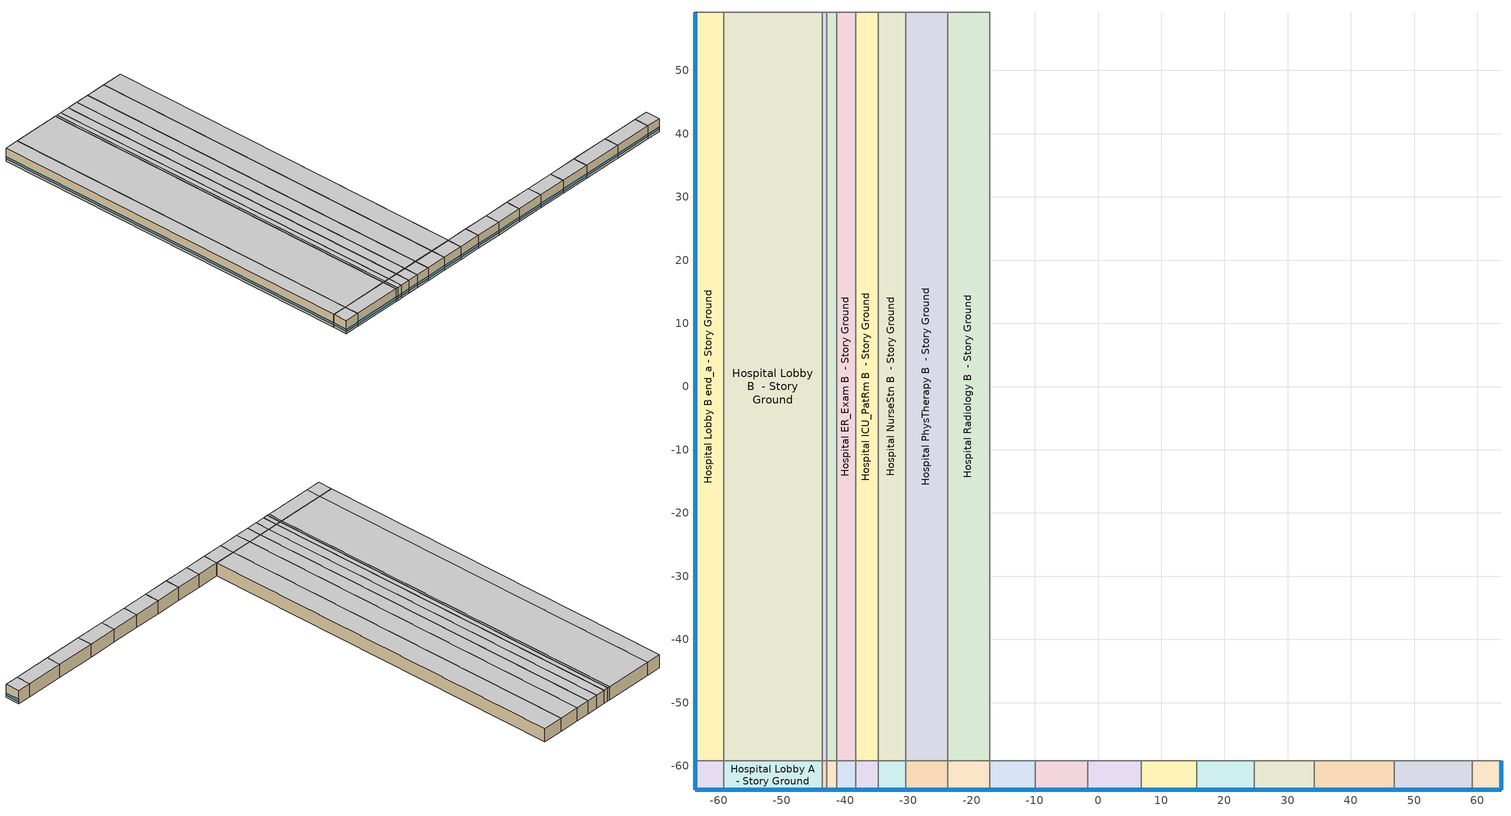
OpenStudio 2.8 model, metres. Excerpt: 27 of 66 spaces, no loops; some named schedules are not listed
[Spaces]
Hospital Lobby A end_a - Story Ground
 floor ground: -63.75,-63.75 -63.75,-59.18 -59.18,-59.18 -59.18,-63.75 z0
 wall outside: -63.75,-59.18 -63.75,-63.75 -59.18,-63.75 z0:4.27
 wall to Hospital Lobby B end_a - Story Ground: -59.18,-59.18 -63.75,-59.18 z0:4.27
 wall to Hospital Lobby A  - Story Ground: -59.18,-63.75 -59.18,-59.18 z0:4.27
 window: -63.75,-59.21 -63.75,-63.73 / -63.73,-63.75 -59.21,-63.75 z0.76:1.45
 ceiling adiabatic (Typical Interior Ceiling): -59.18,-63.75 -59.18,-59.18 -63.75,-59.18 -63.75,-63.75 z4.27
Hospital Lobby B end_a - Story Ground
 floor ground: -63.75,-59.18 -63.75,59.18 -59.18,59.18 -59.18,-59.18 z0
 wall outside: -63.75,59.18 -63.75,-59.18 z0:4.27
 wall to Hospital Lobby C end_a - Story Ground: -59.18,59.18 -63.75,59.18 z0:4.27
 wall to Hospital Lobby B  - Story Ground: -59.18,-59.18 -59.18,59.18 z0:4.27
 window: -63.75,59.16 -63.75,-59.16 z0.76:1.45
 ceiling adiabatic (Typical Interior Ceiling): -59.18,-59.18 -59.18,59.18 -63.75,59.18 -63.75,-59.18 z4.27
Hospital Lobby A  - Story Ground
 floor ground: -59.18,-63.75 -59.18,-59.18 -43.65,-59.18 -43.65,-63.75 z0
 wall outside: -59.18,-63.75 -43.65,-63.75 z0:4.27
 wall to Hospital Lobby B  - Story Ground: -43.65,-59.18 -59.18,-59.18 z0:4.27
 wall to Hospital ER_Trauma A  - Story Ground: -43.65,-63.75 -43.65,-59.18 z0:4.27
 window: -59.16,-63.75 -43.67,-63.75 z0.76:1.45
 ceiling adiabatic (Typical Interior Ceiling): -43.65,-63.75 -43.65,-59.18 -59.18,-59.18 -59.18,-63.75 z4.27
Hospital Lobby B  - Story Ground
 floor ground: -59.18,-59.18 -59.18,59.18 -43.65,59.18 -43.65,-59.18 z0
 wall to Hospital Lobby C  - Story Ground: -43.65,59.18 -59.18,59.18 z0:4.27
 wall to Hospital ER_Trauma B  - Story Ground: -43.65,-59.18 -43.65,59.18 z0:4.27
 ceiling adiabatic (Typical Interior Ceiling): -43.65,-59.18 -43.65,59.18 -59.18,59.18 -59.18,-59.18 z4.27
Hospital ER_Trauma A  - Story Ground
 floor ground: -43.65,-63.75 -43.65,-59.18 -42.88,-59.18 -42.88,-63.75 z0
 wall outside: -43.65,-63.75 -42.88,-63.75 z0:4.27
 wall to Hospital ER_Trauma B  - Story Ground: -42.88,-59.18 -43.65,-59.18 z0:4.27
 wall to Hospital ER_Triage A  - Story Ground: -42.88,-63.75 -42.88,-59.18 z0:4.27
 window: -43.62,-63.75 -42.91,-63.75 z0.76:1.49
 ceiling adiabatic (Typical Interior Ceiling): -42.88,-63.75 -42.88,-59.18 -43.65,-59.18 -43.65,-63.75 z4.27
Hospital ER_Trauma B  - Story Ground
 floor ground: -43.65,-59.18 -43.65,59.18 -42.88,59.18 -42.88,-59.18 z0
 wall to Hospital ER_Trauma C  - Story Ground: -42.88,59.18 -43.65,59.18 z0:4.27
 wall to Hospital ER_Triage B  - Story Ground: -42.88,-59.18 -42.88,59.18 z0:4.27
 ceiling adiabatic (Typical Interior Ceiling): -42.88,-59.18 -42.88,59.18 -43.65,59.18 -43.65,-59.18 z4.27
Hospital ER_Triage A  - Story Ground
 floor ground: -42.88,-63.75 -42.88,-59.18 -41.35,-59.18 -41.35,-63.75 z0
 wall outside: -42.88,-63.75 -41.35,-63.75 z0:4.27
 wall to Hospital ER_Triage B  - Story Ground: -41.35,-59.18 -42.88,-59.18 z0:4.27
 wall to Hospital ER_Exam A  - Story Ground: -41.35,-63.75 -41.35,-59.18 z0:4.27
 window: -42.86,-63.75 -41.38,-63.75 z0.76:1.47
 ceiling adiabatic (Typical Interior Ceiling): -41.35,-63.75 -41.35,-59.18 -42.88,-59.18 -42.88,-63.75 z4.27
Hospital ER_Triage B  - Story Ground
 floor ground: -42.88,-59.18 -42.88,59.18 -41.35,59.18 -41.35,-59.18 z0
 wall to Hospital ER_Triage C  - Story Ground: -41.35,59.18 -42.88,59.18 z0:4.27
 wall to Hospital ER_Exam B  - Story Ground: -41.35,-59.18 -41.35,59.18 z0:4.27
 ceiling adiabatic (Typical Interior Ceiling): -41.35,-59.18 -41.35,59.18 -42.88,59.18 -42.88,-59.18 z4.27
Hospital ER_Exam A  - Story Ground
 floor ground: -41.35,-63.75 -41.35,-59.18 -38.32,-59.18 -38.32,-63.75 z0
 wall outside: -41.35,-63.75 -38.32,-63.75 z0:4.27
 wall to Hospital ER_Exam B  - Story Ground: -38.32,-59.18 -41.35,-59.18 z0:4.27
 wall to Hospital ICU_PatRm A  - Story Ground: -38.32,-63.75 -38.32,-59.18 z0:4.27
 window: -41.33,-63.75 -38.35,-63.75 z0.76:1.46
 ceiling adiabatic (Typical Interior Ceiling): -38.32,-63.75 -38.32,-59.18 -41.35,-59.18 -41.35,-63.75 z4.27
Hospital ER_Exam B  - Story Ground
 floor ground: -41.35,-59.18 -41.35,59.18 -38.32,59.18 -38.32,-59.18 z0
 wall to Hospital ER_Exam C  - Story Ground: -38.32,59.18 -41.35,59.18 z0:4.27
 wall to Hospital ICU_PatRm B  - Story Ground: -38.32,-59.18 -38.32,59.18 z0:4.27
 ceiling adiabatic (Typical Interior Ceiling): -38.32,-59.18 -38.32,59.18 -41.35,59.18 -41.35,-59.18 z4.27
Hospital ICU_PatRm A  - Story Ground
 floor ground: -38.32,-63.75 -38.32,-59.18 -34.8,-59.18 -34.8,-63.75 z0
 wall outside: -38.32,-63.75 -34.8,-63.75 z0:4.27
 wall to Hospital ICU_PatRm B  - Story Ground: -34.8,-59.18 -38.32,-59.18 z0:4.27
 wall to Hospital NurseStn A  - Story Ground: -34.8,-63.75 -34.8,-59.18 z0:4.27
 window: -38.3,-63.75 -34.83,-63.75 z0.76:1.45
 ceiling adiabatic (Typical Interior Ceiling): -34.8,-63.75 -34.8,-59.18 -38.32,-59.18 -38.32,-63.75 z4.27
Hospital ICU_PatRm B  - Story Ground
 floor ground: -38.32,-59.18 -38.32,59.18 -34.8,59.18 -34.8,-59.18 z0
 wall to Hospital ICU_PatRm C  - Story Ground: -34.8,59.18 -38.32,59.18 z0:4.27
 wall to Hospital NurseStn B  - Story Ground: -34.8,-59.18 -34.8,59.18 z0:4.27
 ceiling adiabatic (Typical Interior Ceiling): -34.8,-59.18 -34.8,59.18 -38.32,59.18 -38.32,-59.18 z4.27
Hospital NurseStn A  - Story Ground
 floor ground: -34.8,-63.75 -34.8,-59.18 -30.44,-59.18 -30.44,-63.75 z0
 wall outside: -34.8,-63.75 -30.44,-63.75 z0:4.27
 wall to Hospital NurseStn B  - Story Ground: -30.44,-59.18 -34.8,-59.18 z0:4.27
 wall to Hospital PhysTherapy A  - Story Ground: -30.44,-63.75 -30.44,-59.18 z0:4.27
 window: -34.78,-63.75 -30.47,-63.75 z0.76:1.45
 ceiling adiabatic (Typical Interior Ceiling): -30.44,-63.75 -30.44,-59.18 -34.8,-59.18 -34.8,-63.75 z4.27
Hospital NurseStn B  - Story Ground
 floor ground: -34.8,-59.18 -34.8,59.18 -30.44,59.18 -30.44,-59.18 z0
 wall to Hospital NurseStn C  - Story Ground: -30.44,59.18 -34.8,59.18 z0:4.27
 wall to Hospital PhysTherapy B  - Story Ground: -30.44,-59.18 -30.44,59.18 z0:4.27
 ceiling adiabatic (Typical Interior Ceiling): -30.44,-59.18 -30.44,59.18 -34.8,59.18 -34.8,-59.18 z4.27
Hospital PhysTherapy A  - Story Ground
 floor ground: -30.44,-63.75 -30.44,-59.18 -23.8,-59.18 -23.8,-63.75 z0
 wall outside: -30.44,-63.75 -23.8,-63.75 z0:4.27
 wall to Hospital PhysTherapy B  - Story Ground: -23.8,-59.18 -30.44,-59.18 z0:4.27
 wall to Hospital Radiology A  - Story Ground: -23.8,-63.75 -23.8,-59.18 z0:4.27
 window: -30.42,-63.75 -23.83,-63.75 z0.76:1.45
 ceiling adiabatic (Typical Interior Ceiling): -23.8,-63.75 -23.8,-59.18 -30.44,-59.18 -30.44,-63.75 z4.27
Hospital PhysTherapy B  - Story Ground
 floor ground: -30.44,-59.18 -30.44,59.18 -23.8,59.18 -23.8,-59.18 z0
 wall to Hospital PhysTherapy C  - Story Ground: -23.8,59.18 -30.44,59.18 z0:4.27
 wall to Hospital Radiology B  - Story Ground: -23.8,-59.18 -23.8,59.18 z0:4.27
 ceiling adiabatic (Typical Interior Ceiling): -23.8,-59.18 -23.8,59.18 -30.44,59.18 -30.44,-59.18 z4.27
Hospital Radiology A  - Story Ground
 floor ground: -23.8,-63.75 -23.8,-59.18 -17.16,-59.18 -17.16,-63.75 z0
 wall outside: -23.8,-63.75 -17.16,-63.75 z0:4.27
 wall to Hospital Radiology B  - Story Ground: -17.16,-59.18 -23.8,-59.18 z0:4.27
 wall to Hospital Lab A  - Story Ground: -17.16,-63.75 -17.16,-59.18 z0:4.27
 window: -23.78,-63.75 -17.19,-63.75 z0.76:1.45
 ceiling adiabatic (Typical Interior Ceiling): -17.16,-63.75 -17.16,-59.18 -23.8,-59.18 -23.8,-63.75 z4.27
Hospital Radiology B  - Story Ground
 floor ground: -23.8,-59.18 -23.8,59.18 -17.16,59.18 -17.16,-59.18 z0
 wall to Hospital Radiology C  - Story Ground: -17.16,59.18 -23.8,59.18 z0:4.27
 wall to Hospital Lab B  - Story Ground: -17.16,-59.18 -17.16,59.18 z0:4.27
 ceiling adiabatic (Typical Interior Ceiling): -17.16,-59.18 -17.16,59.18 -23.8,59.18 -23.8,-59.18 z4.27
Hospital Lab A  - Story Ground
 floor ground: -17.16,-63.75 -17.16,-59.18 -9.94,-59.18 -9.94,-63.75 z0
 wall outside: -17.16,-63.75 -9.94,-63.75 z0:4.27
 wall to Hospital Lab B  - Story Ground: -9.94,-59.18 -17.16,-59.18 z0:4.27
 wall to Hospital OR A  - Story Ground: -9.94,-63.75 -9.94,-59.18 z0:4.27
 window: -17.14,-63.75 -9.96,-63.75 z0.76:1.45
 ceiling adiabatic (Typical Interior Ceiling): -9.94,-63.75 -9.94,-59.18 -17.16,-59.18 -17.16,-63.75 z4.27
Hospital OR A  - Story Ground
 floor ground: -9.94,-63.75 -9.94,-59.18 -1.58,-59.18 -1.58,-63.75 z0
 wall outside: -9.94,-63.75 -1.58,-63.75 z0:4.27
 wall to Hospital OR B  - Story Ground: -1.58,-59.18 -9.94,-59.18 z0:4.27
 wall to Hospital ICE_Open A  - Story Ground: -1.58,-63.75 -1.58,-59.18 z0:4.27
 window: -9.91,-63.75 -1.61,-63.75 z0.76:1.45
 ceiling adiabatic (Typical Interior Ceiling): -1.58,-63.75 -1.58,-59.18 -9.94,-59.18 -9.94,-63.75 z4.27
Hospital ICE_Open A  - Story Ground
 floor ground: -1.58,-63.75 -1.58,-59.18 6.83,-59.18 6.83,-63.75 z0
 wall outside: -1.58,-63.75 6.83,-63.75 z0:4.27
 wall to Hospital ICE_Open B  - Story Ground: 6.83,-59.18 -1.58,-59.18 z0:4.27
 wall to Hospital Office A  - Story Ground: 6.83,-63.75 6.83,-59.18 z0:4.27
 window: -1.56,-63.75 6.81,-63.75 z0.76:1.45
 ceiling adiabatic (Typical Interior Ceiling): 6.83,-63.75 6.83,-59.18 -1.58,-59.18 -1.58,-63.75 z4.27
Hospital Office A  - Story Ground
 floor ground: 6.83,-63.75 6.83,-59.18 15.58,-59.18 15.58,-63.75 z0
 wall outside: 6.83,-63.75 15.58,-63.75 z0:4.27
 wall to Hospital Office B  - Story Ground: 15.58,-59.18 6.83,-59.18 z0:4.27
 wall to Hospital ICU_NurseStn A  - Story Ground: 15.58,-63.75 15.58,-59.18 z0:4.27
 window: 6.86,-63.75 15.56,-63.75 z0.76:1.45
 ceiling adiabatic (Typical Interior Ceiling): 15.58,-63.75 15.58,-59.18 6.83,-59.18 6.83,-63.75 z4.27
Hospital ICU_NurseStn A  - Story Ground
 floor ground: 15.58,-63.75 15.58,-59.18 24.7,-59.18 24.7,-63.75 z0
 wall outside: 15.58,-63.75 24.7,-63.75 z0:4.27
 wall to Hospital ICU_NurseStn B  - Story Ground: 24.7,-59.18 15.58,-59.18 z0:4.27
 wall to Hospital Dining A  - Story Ground: 24.7,-63.75 24.7,-59.18 z0:4.27
 window: 15.61,-63.75 24.68,-63.75 z0.76:1.45
 ceiling adiabatic (Typical Interior Ceiling): 24.7,-63.75 24.7,-59.18 15.58,-59.18 15.58,-63.75 z4.27
Hospital Dining A  - Story Ground
 floor ground: 24.7,-63.75 24.7,-59.18 34.22,-59.18 34.22,-63.75 z0
 wall outside: 24.7,-63.75 34.22,-63.75 z0:4.27
 wall to Hospital Dining B  - Story Ground: 34.22,-59.18 24.7,-59.18 z0:4.27
 wall to Hospital Kitchen A  - Story Ground: 34.22,-63.75 34.22,-59.18 z0:4.27
 window: 24.73,-63.75 34.2,-63.75 z0.76:1.45
 ceiling adiabatic (Typical Interior Ceiling): 34.22,-63.75 34.22,-59.18 24.7,-59.18 24.7,-63.75 z4.27
Hospital Kitchen A  - Story Ground
 floor ground: 34.22,-63.75 34.22,-59.18 46.89,-59.18 46.89,-63.75 z0
 wall outside: 34.22,-63.75 46.89,-63.75 z0:4.27
 wall to Hospital Kitchen B  - Story Ground: 46.89,-59.18 34.22,-59.18 z0:4.27
 wall to Hospital ER_NurseStn A  - Story Ground: 46.89,-63.75 46.89,-59.18 z0:4.27
 window: 34.25,-63.75 46.87,-63.75 z0.76:1.45
 ceiling adiabatic (Typical Interior Ceiling): 46.89,-63.75 46.89,-59.18 34.22,-59.18 34.22,-63.75 z4.27
Hospital ER_NurseStn A  - Story Ground
 floor ground: 46.89,-63.75 46.89,-59.18 59.18,-59.18 59.18,-63.75 z0
 wall outside: 46.89,-63.75 59.18,-63.75 z0:4.27
 wall to Hospital ER_NurseStn B  - Story Ground: 59.18,-59.18 46.89,-59.18 z0:4.27
 wall to Hospital ER_NurseStn A end_b - Story Ground: 59.18,-63.75 59.18,-59.18 z0:4.27
 window: 46.92,-63.75 59.16,-63.75 z0.76:1.45
 ceiling adiabatic (Typical Interior Ceiling): 59.18,-63.75 59.18,-59.18 46.89,-59.18 46.89,-63.75 z4.27
Hospital ER_NurseStn A end_b - Story Ground
 floor ground: 59.18,-63.75 59.18,-59.18 63.75,-59.18 63.75,-63.75 z0
 wall outside: 59.18,-63.75 63.75,-63.75 63.75,-59.18 z0:4.27
 wall to Hospital ER_NurseStn B end_b - Story Ground: 63.75,-59.18 59.18,-59.18 z0:4.27
 window: 63.75,-63.73 63.75,-59.21 / 59.21,-63.75 63.73,-63.75 z0.76:1.45
 ceiling adiabatic (Typical Interior Ceiling): 63.75,-63.75 63.75,-59.18 59.18,-59.18 59.18,-63.75 z4.27
[Site]
Dodge Co_WI_USA: Latitude {deg}=43.43; Longitude {deg}=-88.7; Time Zone {hr}=-6; Elevation {m}=285; Terrain=City
[Site:WaterMainsTemperature]
Calculation Method=Correlation; Annual Average Outdoor Air Temperature {C}=8.76917; Maximum Difference In Monthly Average Outdoor Air Temperatures {deltaC}=28.25
[SizingPeriod:DesignDay] Daily Dry-Bulb Temperature Range {deltaC}=10.1; Barometric Pressure {Pa}=97948; Wind Speed {m/s}=4.8; Wind Direction {deg}=210; Sky Clearness=0; Rain Indicator=0; Snow Indicator=0; Day of Month=21; Month=7; Day Type=SummerDesignDay; Daylight Saving Time Indicator=0; Dry-Bulb Temperature Range Modifier Type=DefaultMultipliers; Solar Model Indicator=ASHRAETau; ASHRAE Taub=0.391; ASHRAE Taud=2.254
Name | Maximum Dry-Bulb Temperature {C} | Humidity Indicating Conditions at Maximum Dry-Bulb | Humidity Indicating Type
Dodge Co Ann Clg .4% Condns DB=>MWB 1 | 31.1 | 23.9 | Wetbulb
Dodge Co Ann Clg .4% Condns WB=>MDB 1 | 28.9 | 25.5 | Wetbulb
Dodge Co Ann Clg 1% Condns DB=>MWB 1 | 29 | 22.5 | Wetbulb
Dodge Co Ann Clg 2% Condns DP=>MDB 1 | 25.3 | 22.4 | Dewpoint
[ClimateZones]
Climate Zone Institution Name 1=ASHRAE; Climate Zone Document Name 1=ANSI/ASHRAE Standard 169; Climate Zone Document Year 1=2006; Climate Zone Value 1=ASHRAE 169-2013-6A
[Building]
ComStock DOE Ref Pre-1980|Hospital: North Axis {deg}=180; Default Construction Set=Res ComStock DOE Ref Pre-1980 - Hospital - ASHRAE 169-2013-6A; Default Schedule Set=Building Default Schedule Set; Standards Building Type=Hospital
[Site:GroundTemperature:BuildingSurface]
19.332, 19.336, 19.402, 19.499, 20.187, 21.576, 22.125, 22.272, 20.641, 19.872, 19.644, 19.476
[DefaultConstructionSet]
Res ComStock DOE Ref Pre-1980 - Hospital - ASHRAE 169-2013-6A: Default Exterior Surface Constructions=Default Surface Constructions 1; Default Interior Surface Constructions=Default Surface Constructions 2; Default Ground Contact Surface Constructions=Default Surface Constructions 3; Default Exterior SubSurface Constructions=Default Sub Surface Constructions 1; Default Interior SubSurface Constructions=Default Sub Surface Constructions 2; Interior Partition Construction=Typical Interior Partition
[DefaultSurfaceConstructions]
Name | Floor Construction | Wall Construction | Roof Ceiling Construction
Default Surface Constructions 1 | Typical Insulated Exterior Mass Floor | Typical Insulated Exterior Mass Wall R-6.9 | Typical IEAD Roof R-16.67
Default Surface Constructions 2 | Typical Interior Floor | Typical Interior Wall | Typical Interior Ceiling
Default Surface Constructions 3 | ext-slab | Typical Insulated Basement Mass Wall
[Construction]
Typical Insulated Exterior Mass Floor: 4 in. Normalweight Concrete Floor, Typical Carpet Pad
Typical Insulated Exterior Mass Wall R-6.9: 1IN Stucco, 8IN CONCRETE HW RefBldg, Typical Insulation R-4.51, 1/2IN Gypsum
Typical IEAD Roof R-16.67: Roof Membrane, Typical Insulation R-15.55, Metal Roof Surface
Typical Interior Floor: 100mm Normalweight concrete floor, CP02 CARPET PAD
Typical Interior Wall: G01 13mm gypsum board, G01 13mm gypsum board
Typical Interior Ceiling: CP02 CARPET PAD, 100mm Normalweight concrete floor
ext-slab: 6 in. Normalweight Concrete Floor
Typical Insulated Basement Mass Wall: 8 in. Concrete Block Basement Wall
U 0.62 SHGC 0.41 Simple Glazing Window U-0.62 SHGC 0.41: U 0.62 SHGC 0.41 Simple Glazing U-1.23 SHGC 0.41
U 0.62 SHGC 0.41 Simple Glazing Window U-0.62 SHGC 0.41 1: U 0.62 SHGC 0.41 Simple Glazing U-1.23 SHGC 0.41 1
Typical Insulated Metal Door: F08 Metal surface, Typical Insulation
U 0.88 SHGC 0.16 Sgl Ref-A-L Clr 6mm: REF A CLEAR LO 6MM
Typical Overhead Door: Typical Insulation
Typical Interior Window: Clear 3mm
Typical Interior Door; Typical Interior Partition: G05 25mm wood
InteriorFurnishings 1: Std Wood 6inch 1
[Material:NoMass] Roughness=Smooth; Thermal Absorptance=0.9; Solar Absorptance=0.7
Name | Thermal Resistance {m2-K/W} | Visible Absorptance
Typical Insulation R-4.51 | 0.793917 | 0.7
Typical Carpet Pad; CP02 CARPET PAD | 0.21648 | 0.8
Typical Insulation R-15.55 | 2.73841 | 0.7
Typical Insulation | 0.0282222 | 0.7
[Material]
Name | Roughness | Thickness {m} | Conductivity {W/m-K} | Density {kg/m3} | Specific Heat {J/kg-K} | Thermal Absorptance | Solar Absorptance | Visible Absorptance
4 in. Normalweight Concrete Floor | MediumRough | 0.1016 | 2.31 | 2322 | 832 | 0.9 | 0.7 | 0.7
1IN Stucco | Smooth | 0.0253 | 0.6918 | 1858 | 837 | 0.9 | 0.7 | 0.92
8IN CONCRETE HW RefBldg | Rough | 0.2032 | 1.311 | 2240 | 836.8 | 0.9 | 0.7 | 0.7
1/2IN Gypsum | Smooth | 0.0127 | 0.16 | 784.9 | 830 | 0.9 | 0.4 | 0.4
Roof Membrane | VeryRough | 0.0095 | 0.16 | 1121.29 | 1460 | 0.9 | 0.7 | 0.7
Metal Roof Surface; F08 Metal surface | Smooth | 0.0008 | 45.28 | 7824 | 500 | 0.9 | 0.7 | 0.7
100mm Normalweight concrete floor | MediumRough | 0.1016 | 2.31045 | 2322 | 832.557 |  | 0 | 0
G01 13mm gypsum board | Smooth | 0.0127 | 0.160031 | 800.001 | 1090.73 | 0.9 | 0.7 | 0.5
6 in. Normalweight Concrete Floor | MediumRough | 0.1524 | 2.31 | 2322 | 832 | 0.9 | 0.7 | 0.7
8 in. Concrete Block Basement Wall | MediumRough | 0.2032 | 1.326 | 1842 | 912 | 0.9 | 0.7 | 0.7
G05 25mm wood | MediumSmooth | 0.0254 | 0.15 | 608 | 1630 | 0.9 | 0.5 | 0.5
Std Wood 6inch 1 | MediumSmooth | 0.15 | 0.12 | 540 | 1210 | 0.9 | 0.7 | 0.7
[DefaultSubSurfaceConstructions]
Name | Fixed Window Construction | Operable Window Construction | Door Construction | Glass Door Construction | Overhead Door Construction | Tubular Daylight Dome Construction | Tubular Daylight Diffuser Construction
Default Sub Surface Constructions 1 | U 0.62 SHGC 0.41 Simple Glazing Window U-0.62 SHGC 0.41 | U 0.62 SHGC 0.41 Simple Glazing Window U-0.62 SHGC 0.41 1 | Typical Insulated Metal Door | U 0.88 SHGC 0.16 Sgl Ref-A-L Clr 6mm | Typical Overhead Door | Typical Interior Window | Typical Interior Window
Default Sub Surface Constructions 2 | Typical Interior Window | Typical Interior Window | Typical Interior Door
[WindowMaterial:SimpleGlazingSystem] U-Factor {W/m2-K}=7; Solar Heat Gain Coefficient=0.41; Visible Transmittance=0.32
U 0.62 SHGC 0.41 Simple Glazing U-1.23 SHGC 0.41; U 0.62 SHGC 0.41 Simple Glazing U-1.23 SHGC 0.41 1
[WindowMaterial:Glazing] Optical Data Type=SpectralAverage; Infrared Transmittance at Normal Incidence=0; Front Side Infrared Hemispherical Emissivity=0.84; Conductivity {W/m-K}=0.9; Dirt Correction Factor for Solar and Visible Transmittance=1; Solar Diffusing=No
Name | Thickness {m} | Solar Transmittance at Normal Incidence | Front Side Solar Reflectance at Normal Incidence | Back Side Solar Reflectance at Normal Incidence | Visible Transmittance at Normal Incidence | Front Side Visible Reflectance at Normal Incidence | Back Side Visible Reflectance at Normal Incidence | Back Side Infrared Hemispherical Emissivity
REF A CLEAR LO 6MM | 0.006 | 0.066 | 0.341 | 0.493 | 0.08 | 0.41 | 0.37 | 0.4
Clear 3mm | 0.003 | 0.837 | 0.075 | 0.075 | 0.898 | 0.081 | 0.081 | 0.84
[SpaceType] Standards Building Type=Hospital
Name | Default Schedule Set | Design Specification Outdoor Air Object | Standards Space Type
Hospital ER_Trauma - ComStock DOE Ref Pre-1980 | Hospital ER_Trauma Schedule Set | Hospital ER_Trauma Ventilation | ER_Trauma
Hospital ER_Triage - ComStock DOE Ref Pre-1980 | Hospital ER_Triage Schedule Set | Hospital ER_Triage Ventilation | ER_Triage
Hospital ER_Exam - ComStock DOE Ref Pre-1980 | Hospital ER_Exam Schedule Set | Hospital ER_Exam Ventilation | ER_Exam
Hospital ICU_PatRm - ComStock DOE Ref Pre-1980 | Hospital ICU_PatRm Schedule Set | Hospital ICU_PatRm Ventilation | ICU_PatRm
Hospital PhysTherapy - ComStock DOE Ref Pre-1980 | Hospital PhysTherapy Schedule Set | Hospital PhysTherapy Ventilation | PhysTherapy
Hospital Radiology - ComStock DOE Ref Pre-1980 | Hospital Radiology Schedule Set | Hospital Radiology Ventilation | Radiology
Hospital Lab - ComStock DOE Ref Pre-1980 | Hospital Lab Schedule Set | Hospital Lab Ventilation | Lab
Hospital OR - ComStock DOE Ref Pre-1980 | Hospital OR Schedule Set | Hospital OR Ventilation | OR
Hospital ICE_Open - ComStock DOE Ref Pre-1980 | Hospital ICE_Open Schedule Set | Hospital ICE_Open Ventilation | ICE_Open
Hospital Office - ComStock DOE Ref Pre-1980 | Hospital Office Schedule Set | Hospital Office Ventilation | Office
Hospital ICU_NurseStn - ComStock DOE Ref Pre-1980 | Hospital ICU_NurseStn Schedule Set | Hospital ICU_NurseStn Ventilation | ICU_NurseStn
Hospital Dining - ComStock DOE Ref Pre-1980 | Hospital Dining Schedule Set | Hospital Dining Ventilation | Dining
Hospital Kitchen - ComStock DOE Ref Pre-1980 | Hospital Kitchen Schedule Set | Hospital Kitchen Ventilation | Kitchen
Hospital ER_NurseStn - ComStock DOE Ref Pre-1980 | Hospital ER_NurseStn Schedule Set | Hospital ER_NurseStn Ventilation | ER_NurseStn
Hospital Lobby - ComStock DOE Ref Pre-1980 | Hospital Lobby Schedule Set | Hospital Lobby Ventilation | Lobby
Hospital NurseStn - ComStock DOE Ref Pre-1980 | Hospital NurseStn Schedule Set | Hospital NurseStn Ventilation | NurseStn
[BuildingStory]
Story Ground: Nominal Z Coordinate {m}=0; Nominal Floor to Floor Height {m}=4.2672
[Space] Building Story=Story Ground
Name | Space Type | Thermal Zone
Hospital Lobby A end_a - Story Ground | Hospital Lobby - ComStock DOE Ref Pre-1980 | Zone Hospital Lobby A end_a - Story Ground
Hospital Lobby B end_a - Story Ground | Hospital Lobby - ComStock DOE Ref Pre-1980 | Zone Hospital Lobby B end_a - Story Ground
Hospital Lobby A  - Story Ground | Hospital Lobby - ComStock DOE Ref Pre-1980 | Zone Hospital Lobby A  - Story Ground
Hospital Lobby B  - Story Ground | Hospital Lobby - ComStock DOE Ref Pre-1980 | Zone Hospital Lobby B  - Story Ground
Hospital ER_Trauma A  - Story Ground | Hospital ER_Trauma - ComStock DOE Ref Pre-1980 | Zone Hospital ER_Trauma A  - Story Ground
Hospital ER_Trauma B  - Story Ground | Hospital ER_Trauma - ComStock DOE Ref Pre-1980 | Zone Hospital ER_Trauma B  - Story Ground
Hospital ER_Triage A  - Story Ground | Hospital ER_Triage - ComStock DOE Ref Pre-1980 | Zone Hospital ER_Triage A  - Story Ground
Hospital ER_Triage B  - Story Ground | Hospital ER_Triage - ComStock DOE Ref Pre-1980 | Zone Hospital ER_Triage B  - Story Ground
Hospital ER_Exam A  - Story Ground | Hospital ER_Exam - ComStock DOE Ref Pre-1980 | Zone Hospital ER_Exam A  - Story Ground
Hospital ER_Exam B  - Story Ground | Hospital ER_Exam - ComStock DOE Ref Pre-1980 | Zone Hospital ER_Exam B  - Story Ground
Hospital ICU_PatRm A  - Story Ground | Hospital ICU_PatRm - ComStock DOE Ref Pre-1980 | Zone Hospital ICU_PatRm A  - Story Ground
Hospital ICU_PatRm B  - Story Ground | Hospital ICU_PatRm - ComStock DOE Ref Pre-1980 | Zone Hospital ICU_PatRm B  - Story Ground
Hospital NurseStn A  - Story Ground | Hospital NurseStn - ComStock DOE Ref Pre-1980 | Zone Hospital NurseStn A  - Story Ground
Hospital NurseStn B  - Story Ground | Hospital NurseStn - ComStock DOE Ref Pre-1980 | Zone Hospital NurseStn B  - Story Ground
Hospital PhysTherapy A  - Story Ground | Hospital PhysTherapy - ComStock DOE Ref Pre-1980 | Zone Hospital PhysTherapy A  - Story Ground
Hospital PhysTherapy B  - Story Ground | Hospital PhysTherapy - ComStock DOE Ref Pre-1980 | Zone Hospital PhysTherapy B  - Story Ground
Hospital Radiology A  - Story Ground | Hospital Radiology - ComStock DOE Ref Pre-1980 | Zone Hospital Radiology A  - Story Ground
Hospital Radiology B  - Story Ground | Hospital Radiology - ComStock DOE Ref Pre-1980 | Zone Hospital Radiology B  - Story Ground
Hospital Lab A  - Story Ground | Hospital Lab - ComStock DOE Ref Pre-1980 | Zone Hospital Lab A  - Story Ground
Hospital OR A  - Story Ground | Hospital OR - ComStock DOE Ref Pre-1980 | Zone Hospital OR A  - Story Ground
Hospital ICE_Open A  - Story Ground | Hospital ICE_Open - ComStock DOE Ref Pre-1980 | Zone Hospital ICE_Open A  - Story Ground
Hospital Office A  - Story Ground | Hospital Office - ComStock DOE Ref Pre-1980 | Zone Hospital Office A  - Story Ground
Hospital ICU_NurseStn A  - Story Ground | Hospital ICU_NurseStn - ComStock DOE Ref Pre-1980 | Zone Hospital ICU_NurseStn A  - Story Ground
Hospital Dining A  - Story Ground | Hospital Dining - ComStock DOE Ref Pre-1980 | Zone Hospital Dining A  - Story Ground
Hospital Kitchen A  - Story Ground | Hospital Kitchen - ComStock DOE Ref Pre-1980 | Zone Hospital Kitchen A  - Story Ground
Hospital ER_NurseStn A  - Story Ground | Hospital ER_NurseStn - ComStock DOE Ref Pre-1980 | Zone Hospital ER_NurseStn A  - Story Ground
Hospital ER_NurseStn A end_b - Story Ground | Hospital ER_NurseStn - ComStock DOE Ref Pre-1980 | Zone Hospital ER_NurseStn A end_b - Story Ground
[ThermalZone] Multiplier=1; Use Ideal Air Loads=No
Name | Thermostat
Zone Hospital Lobby A end_a - Story Ground | Hospital Lobby - ComStock DOE Ref Pre-1980 Thermostat 3
Zone Hospital Lobby B end_a - Story Ground | Hospital Lobby - ComStock DOE Ref Pre-1980 Thermostat 2
Zone Hospital Lobby A  - Story Ground | Hospital Lobby - ComStock DOE Ref Pre-1980 Thermostat 4
Zone Hospital Lobby B  - Story Ground | Hospital Lobby - ComStock DOE Ref Pre-1980 Thermostat 5
Zone Hospital ER_Trauma A  - Story Ground | Hospital ER_Trauma - ComStock DOE Ref Pre-1980 Thermostat 2
Zone Hospital ER_Trauma B  - Story Ground | Hospital ER_Trauma - ComStock DOE Ref Pre-1980 Thermostat 1
Zone Hospital ER_Triage A  - Story Ground | Hospital ER_Triage - ComStock DOE Ref Pre-1980 Thermostat 2
Zone Hospital ER_Triage B  - Story Ground | Hospital ER_Triage - ComStock DOE Ref Pre-1980 Thermostat
Zone Hospital ER_Exam A  - Story Ground | Hospital ER_Exam - ComStock DOE Ref Pre-1980 Thermostat
Zone Hospital ER_Exam B  - Story Ground | Hospital ER_Exam - ComStock DOE Ref Pre-1980 Thermostat 1
Zone Hospital ICU_PatRm A  - Story Ground | Hospital ICU_PatRm - ComStock DOE Ref Pre-1980 Thermostat 1
Zone Hospital ICU_PatRm B  - Story Ground | Hospital ICU_PatRm - ComStock DOE Ref Pre-1980 Thermostat 2
Zone Hospital NurseStn A  - Story Ground | Hospital NurseStn - ComStock DOE Ref Pre-1980 Thermostat 4
Zone Hospital NurseStn B  - Story Ground | Hospital NurseStn - ComStock DOE Ref Pre-1980 Thermostat 6
Zone Hospital PhysTherapy A  - Story Ground | Hospital PhysTherapy - ComStock DOE Ref Pre-1980 Thermostat
Zone Hospital PhysTherapy B  - Story Ground | Hospital PhysTherapy - ComStock DOE Ref Pre-1980 Thermostat 2
Zone Hospital Radiology A  - Story Ground | Hospital Radiology - ComStock DOE Ref Pre-1980 Thermostat 2
Zone Hospital Radiology B  - Story Ground | Hospital Radiology - ComStock DOE Ref Pre-1980 Thermostat 1
Zone Hospital Lab A  - Story Ground | Hospital Lab - ComStock DOE Ref Pre-1980 Thermostat
Zone Hospital OR A  - Story Ground | Hospital OR - ComStock DOE Ref Pre-1980 Thermostat 1
Zone Hospital ICE_Open A  - Story Ground
Zone Hospital Office A  - Story Ground | Hospital Office - ComStock DOE Ref Pre-1980 Thermostat
Zone Hospital ICU_NurseStn A  - Story Ground | Hospital ICU_NurseStn - ComStock DOE Ref Pre-1980 Thermostat
Zone Hospital Dining A  - Story Ground | Hospital Dining - ComStock DOE Ref Pre-1980 Thermostat 1
Zone Hospital Kitchen A  - Story Ground | Hospital Kitchen - ComStock DOE Ref Pre-1980 Thermostat 2
Zone Hospital ER_NurseStn A  - Story Ground | Hospital ER_NurseStn - ComStock DOE Ref Pre-1980 Thermostat 3
Zone Hospital ER_NurseStn A end_b - Story Ground | Hospital ER_NurseStn - ComStock DOE Ref Pre-1980 Thermostat 5
[People:Definition] Number of People Calculation Method=People/Area; Fraction Radiant=0.3
Name | People per Space Floor Area {person/m2}
Hospital NurseStn People Definition; Hospital Lobby People Definition | 0.0768543
Hospital ER_NurseStn People Definition | 0.0672744
Hospital ICU_NurseStn People Definition; Hospital Kitchen People Definition; Hospital Radiology People Definition; Hospital OR People Definition; Hospital ICU_PatRm People Definition; Hospital PhysTherapy People Definition; Hospital Lab People Definition | 0.0538196
Hospital Office People Definition | 0.0752397
Hospital ER_Exam People Definition; Hospital ER_Trauma People Definition; Hospital ER_Triage People Definition | 0.215278
Hospital Dining People Definition | 0.107639
[People] Work Efficiency Schedule=Work Efficiency Schedule; Clothing Insulation Schedule=Clothing Schedule; Air Velocity Schedule=Air Velocity Schedule; Multiplier=1
Name | People Definition | Space or SpaceType
Hospital NurseStn People | Hospital NurseStn People Definition | Hospital NurseStn - ComStock DOE Ref Pre-1980
Hospital Lobby People | Hospital Lobby People Definition | Hospital Lobby - ComStock DOE Ref Pre-1980
Hospital ER_NurseStn People | Hospital ER_NurseStn People Definition | Hospital ER_NurseStn - ComStock DOE Ref Pre-1980
Hospital ICU_NurseStn People | Hospital ICU_NurseStn People Definition | Hospital ICU_NurseStn - ComStock DOE Ref Pre-1980
Hospital Kitchen People | Hospital Kitchen People Definition | Hospital Kitchen - ComStock DOE Ref Pre-1980
Hospital Office People | Hospital Office People Definition | Hospital Office - ComStock DOE Ref Pre-1980
Hospital ER_Exam People | Hospital ER_Exam People Definition | Hospital ER_Exam - ComStock DOE Ref Pre-1980
Hospital ER_Trauma People | Hospital ER_Trauma People Definition | Hospital ER_Trauma - ComStock DOE Ref Pre-1980
Hospital Radiology People | Hospital Radiology People Definition | Hospital Radiology - ComStock DOE Ref Pre-1980
Hospital ER_Triage People | Hospital ER_Triage People Definition | Hospital ER_Triage - ComStock DOE Ref Pre-1980
Hospital OR People | Hospital OR People Definition | Hospital OR - ComStock DOE Ref Pre-1980
Hospital ICU_PatRm People | Hospital ICU_PatRm People Definition | Hospital ICU_PatRm - ComStock DOE Ref Pre-1980
Hospital Dining People | Hospital Dining People Definition | Hospital Dining - ComStock DOE Ref Pre-1980
Hospital PhysTherapy People | Hospital PhysTherapy People Definition | Hospital PhysTherapy - ComStock DOE Ref Pre-1980
Hospital Lab People | Hospital Lab People Definition | Hospital Lab - ComStock DOE Ref Pre-1980
[Lights:Definition] Design Level Calculation Method=Watts/Area; Fraction Radiant=0.7; Fraction Visible=0.2; Return Air Fraction=0
Name | Watts per Space Floor Area {W/m2}
Hospital NurseStn Lights Definition; Hospital ER_NurseStn Lights Definition; Hospital ICU_NurseStn Lights Definition; Hospital Office Lights Definition | 10.7639
Hospital Lobby Lights Definition | 13.9931
Hospital Kitchen Lights Definition | 12.9167
Hospital ER_Exam Lights Definition; Hospital ER_Trauma Lights Definition; Hospital ER_Triage Lights Definition | 29.0626
Hospital Radiology Lights Definition | 4.30556
Hospital OR Lights Definition | 23.6806
Hospital ICU_PatRm Lights Definition | 7.53474
Hospital Dining Lights Definition; Hospital PhysTherapy Lights Definition | 9.68752
Hospital Lab Lights Definition | 15.0695
[Lights] Fraction Replaceable=1
Name | Lights Definition | Space or SpaceType
Hospital NurseStn Lights | Hospital NurseStn Lights Definition | Hospital NurseStn - ComStock DOE Ref Pre-1980
Hospital Lobby Lights | Hospital Lobby Lights Definition | Hospital Lobby - ComStock DOE Ref Pre-1980
Hospital ER_NurseStn Lights | Hospital ER_NurseStn Lights Definition | Hospital ER_NurseStn - ComStock DOE Ref Pre-1980
Hospital ICU_NurseStn Lights | Hospital ICU_NurseStn Lights Definition | Hospital ICU_NurseStn - ComStock DOE Ref Pre-1980
Hospital Kitchen Lights | Hospital Kitchen Lights Definition | Hospital Kitchen - ComStock DOE Ref Pre-1980
Hospital Office Lights | Hospital Office Lights Definition | Hospital Office - ComStock DOE Ref Pre-1980
Hospital ER_Exam Lights | Hospital ER_Exam Lights Definition | Hospital ER_Exam - ComStock DOE Ref Pre-1980
Hospital ER_Trauma Lights | Hospital ER_Trauma Lights Definition | Hospital ER_Trauma - ComStock DOE Ref Pre-1980
Hospital Radiology Lights | Hospital Radiology Lights Definition | Hospital Radiology - ComStock DOE Ref Pre-1980
Hospital ER_Triage Lights | Hospital ER_Triage Lights Definition | Hospital ER_Triage - ComStock DOE Ref Pre-1980
Hospital OR Lights | Hospital OR Lights Definition | Hospital OR - ComStock DOE Ref Pre-1980
Hospital ICU_PatRm Lights | Hospital ICU_PatRm Lights Definition | Hospital ICU_PatRm - ComStock DOE Ref Pre-1980
Hospital Dining Lights | Hospital Dining Lights Definition | Hospital Dining - ComStock DOE Ref Pre-1980
Hospital PhysTherapy Lights | Hospital PhysTherapy Lights Definition | Hospital PhysTherapy - ComStock DOE Ref Pre-1980
Hospital Lab Lights | Hospital Lab Lights Definition | Hospital Lab - ComStock DOE Ref Pre-1980
[DesignSpecification:OutdoorAir] Outdoor Air Flow per Person {m3/s-person}=0; Outdoor Air Flow Air Changes per Hour {1/hr}=0
Name | Outdoor Air Method | Outdoor Air Flow per Floor Area {m3/s-m2} | Outdoor Air Flow Rate {m3/s}
Hospital NurseStn Ventilation; Hospital Lobby Ventilation | Sum | 0.000725424 | 0
Hospital ER_NurseStn Ventilation | Sum | 0.000635 | 0
Hospital ICU_NurseStn Ventilation | Sum | 0.000508 | 0
Hospital Kitchen Ventilation | Sum | 0.00188468 | 0
Hospital Office Ventilation | Sum | 0.000710184 | 0
Hospital ER_Exam Ventilation; Hospital ER_Trauma Ventilation; Hospital ER_Triage Ventilation; Hospital ICU_PatRm Ventilation; Hospital PhysTherapy Ventilation | Sum | 0.0023876 | 0
Hospital Radiology Ventilation; Hospital OR Ventilation | Sum | 0.003556 | 0
Hospital Dining Ventilation | Sum | 0.001016 | 0
Hospital Lab Ventilation | Sum | 0.007112 | 0
Hospital ICE_Open Ventilation |  | 0
[DefaultScheduleSet]
Name | Number of People Schedule | People Activity Level Schedule | Lighting Schedule | Electric Equipment Schedule | Infiltration Schedule | Gas Equipment Schedule | Hours of Operation Schedule
Hospital NurseStn Schedule Set; Hospital Lobby Schedule Set; Hospital Office Schedule Set; Hospital Radiology Schedule Set; Hospital PhysTherapy Schedule Set; Hospital Lab Schedule Set | Hospital Bldg Occ | Hospital Activity | Hospital Admin Light | Hospital Admin Equipment | Hospital Infil Quarter On
Hospital ER_NurseStn Schedule Set; Hospital Dining Schedule Set | Hospital Critical Occ | Hospital Activity | Hospital Admin Light | Hospital Admin Equipment | Hospital Infil Quarter On
Hospital ICU_NurseStn Schedule Set | Hospital Critical Occ | Hospital Activity | Hospital Admin Light | Hospital Critical Equip | Hospital Infil Quarter On
Hospital Kitchen Schedule Set | Hospital Bldg Occ | Hospital Activity | Hospital Admin Light | Hospital Kitchen_Elec_Equip_SCH | Hospital Infil Quarter On | Hospital Kitchen Gas
Hospital ER_Exam Schedule Set; Hospital ER_Trauma Schedule Set; Hospital ER_Triage Schedule Set; Hospital OR Schedule Set; Hospital ICU_PatRm Schedule Set | Hospital Critical Occ | Hospital Activity | Hospital Critical Light | Hospital Critical Equip | Hospital Infil Quarter On
Hospital ICE_Open Schedule Set
Building Default Schedule Set |  |  |  |  |  |  | Building Hours of Operation NonResidential
[ElectricEquipment:Definition]
Name | Design Level Calculation Method | Watts per Space Floor Area {W/m2} | Fraction Latent | Fraction Radiant | Fraction Lost | Design Level {W}
Hospital NurseStn Elec Equip Definition | Watts/Area | 11.1945 | 0 | 0.5 | 0
Hospital Lobby Elec Equip Definition | Watts/Area | 0.753474 | 0 | 0.5 | 0
Hospital ER_NurseStn Elec Equip Definition; Hospital ICU_NurseStn Elec Equip Definition; Hospital ER_Triage Elec Equip Definition | Watts/Area | 21.5278 | 0 | 0.5 | 0
Hospital Kitchen Elec Equip Definition | Watts/Area | 80.7293 | 0 | 0.5 | 0
Hospital Office Elec Equip Definition | Watts/Area | 7.85765 | 0 | 0.5 | 0
Hospital ER_Exam Elec Equip Definition; Hospital PhysTherapy Elec Equip Definition | Watts/Area | 16.1459 | 0 | 0.5 | 0
Hospital ER_Trauma Elec Equip Definition; Hospital OR Elec Equip Definition; Hospital Lab Elec Equip Definition | Watts/Area | 43.0556 | 0 | 0.5 | 0
Hospital Radiology Elec Equip Definition | Watts/Area | 107.639 | 0 | 0.5 | 0
Hospital ICU_PatRm Elec Equip Definition | Watts/Area | 32.2917 | 0 | 0.5 | 0
Hospital Dining Elec Equip Definition | Watts/Area | 10.7639 | 0 | 0.5 | 0
Elevator Lift Motor | EquipmentLevel |  |  | 0 | 1 | 14610
[ElectricEquipment]
Name | Electric Equipment Definition | Space or SpaceType | Schedule | Multiplier
Hospital NurseStn Elec Equip | Hospital NurseStn Elec Equip Definition | Hospital NurseStn - ComStock DOE Ref Pre-1980
Hospital Lobby Elec Equip | Hospital Lobby Elec Equip Definition | Hospital Lobby - ComStock DOE Ref Pre-1980
Hospital ER_NurseStn Elec Equip | Hospital ER_NurseStn Elec Equip Definition | Hospital ER_NurseStn - ComStock DOE Ref Pre-1980
Hospital ICU_NurseStn Elec Equip | Hospital ICU_NurseStn Elec Equip Definition | Hospital ICU_NurseStn - ComStock DOE Ref Pre-1980
Hospital Kitchen Elec Equip | Hospital Kitchen Elec Equip Definition | Hospital Kitchen - ComStock DOE Ref Pre-1980
Hospital Office Elec Equip | Hospital Office Elec Equip Definition | Hospital Office - ComStock DOE Ref Pre-1980
Hospital ER_Exam Elec Equip | Hospital ER_Exam Elec Equip Definition | Hospital ER_Exam - ComStock DOE Ref Pre-1980
Hospital ER_Trauma Elec Equip | Hospital ER_Trauma Elec Equip Definition | Hospital ER_Trauma - ComStock DOE Ref Pre-1980
Hospital Radiology Elec Equip | Hospital Radiology Elec Equip Definition | Hospital Radiology - ComStock DOE Ref Pre-1980
Hospital ER_Triage Elec Equip | Hospital ER_Triage Elec Equip Definition | Hospital ER_Triage - ComStock DOE Ref Pre-1980
Hospital OR Elec Equip | Hospital OR Elec Equip Definition | Hospital OR - ComStock DOE Ref Pre-1980
Hospital ICU_PatRm Elec Equip | Hospital ICU_PatRm Elec Equip Definition | Hospital ICU_PatRm - ComStock DOE Ref Pre-1980
Hospital Dining Elec Equip | Hospital Dining Elec Equip Definition | Hospital Dining - ComStock DOE Ref Pre-1980
Hospital PhysTherapy Elec Equip | Hospital PhysTherapy Elec Equip Definition | Hospital PhysTherapy - ComStock DOE Ref Pre-1980
Hospital Lab Elec Equip | Hospital Lab Elec Equip Definition | Hospital Lab - ComStock DOE Ref Pre-1980
8 Elevator Lift Motors | Elevator Lift Motor | Hospital Lobby B  - Story Ground | Elevator Schedule 1 | 8
[GasEquipment:Definition]
Hospital Kitchen Gas Equip Definition: Design Level Calculation Method=Watts/Area; Watts per Space Floor Area {W/m2}=305.049; Fraction Latent=0.1; Fraction Radiant=0.2; Fraction Lost=0.7
[GasEquipment]
Hospital Kitchen Gas Equip: Gas Equipment Definition=Hospital Kitchen Gas Equip Definition; Space or SpaceType=Hospital Kitchen - ComStock DOE Ref Pre-1980
[SpaceInfiltration:DesignFlowRate] Schedule=Always On Discrete; Design Flow Rate Calculation Method=Flow/ExteriorArea; Flow per Exterior Surface Area {m3/s-m2}=0.00102523; Constant Term Coefficient=0; Temperature Term Coefficient=0; Velocity Term Coefficient=0.224; Velocity Squared Term Coefficient=0
Name | Space or SpaceType
Hospital Dining A  - Story Ground Infiltration | Hospital Dining A  - Story Ground
Hospital ER_Exam A  - Story Ground Infiltration | Hospital ER_Exam A  - Story Ground
Hospital ER_NurseStn A  - Story Ground Infiltration | Hospital ER_NurseStn A  - Story Ground
Hospital ER_NurseStn A end_b - Story Ground Infiltration | Hospital ER_NurseStn A end_b - Story Ground
Hospital ER_Trauma A  - Story Ground Infiltration | Hospital ER_Trauma A  - Story Ground
Hospital ER_Triage A  - Story Ground Infiltration | Hospital ER_Triage A  - Story Ground
Hospital ICE_Open A  - Story Ground Infiltration | Hospital ICE_Open A  - Story Ground
Hospital ICU_NurseStn A  - Story Ground Infiltration | Hospital ICU_NurseStn A  - Story Ground
Hospital ICU_PatRm A  - Story Ground Infiltration | Hospital ICU_PatRm A  - Story Ground
Hospital Kitchen A  - Story Ground Infiltration | Hospital Kitchen A  - Story Ground
Hospital Lab A  - Story Ground Infiltration | Hospital Lab A  - Story Ground
Hospital Lobby A  - Story Ground Infiltration | Hospital Lobby A  - Story Ground
Hospital Lobby A end_a - Story Ground Infiltration | Hospital Lobby A end_a - Story Ground
Hospital Lobby B end_a - Story Ground Infiltration | Hospital Lobby B end_a - Story Ground
Hospital NurseStn A  - Story Ground Infiltration | Hospital NurseStn A  - Story Ground
Hospital Office A  - Story Ground Infiltration | Hospital Office A  - Story Ground
Hospital OR A  - Story Ground Infiltration | Hospital OR A  - Story Ground
Hospital PhysTherapy A  - Story Ground Infiltration | Hospital PhysTherapy A  - Story Ground
Hospital Radiology A  - Story Ground Infiltration | Hospital Radiology A  - Story Ground
[Exterior:Lights:Definition]
Name | Design Level {W}
Parking Areas and Drives Def (W/ft^2) | 0.15
Building Facades Def (W/ft^2) | 0.2
Main Entries Def (W/ft) | 30
Other Doors Def (W/ft) | 20
Emergency Canopies Def (W/ft^2) | 0.5
[Exterior:Lights] Schedule=Always On Discrete; Control Option=AstronomicalClock
Name | Exterior Lights Definition | Multiplier
Parking Areas and Drives | Parking Areas and Drives Def (W/ft^2) | 98375
Building Facades | Building Facades Def (W/ft^2) | 23426.5
Main Entries | Main Entries Def (W/ft) | 280
Other Doors | Other Doors Def (W/ft) | 266
Emergency Canopies | Emergency Canopies Def (W/ft^2) | 720
[ZoneMixing]
Zone Mixing 1: Zone=Zone Hospital Kitchen A  - Story Ground; Schedule=Hospital Kitchen Exhaust; Design Flow Rate Calculation Method=Flow/Zone; Design Flow Rate {m3/s}=0.0918271; Source Zone=Zone Hospital Dining A  - Story Ground
[ThermostatSetpoint:DualSetpoint]
Name | Heating Setpoint Temperature Schedule | Cooling Setpoint Temperature Schedule
Hospital NurseStn - ComStock DOE Ref Pre-1980 Thermostat 4; Hospital NurseStn - ComStock DOE Ref Pre-1980 Thermostat 6; Hospital Lobby - ComStock DOE Ref Pre-1980 Thermostat 2; Hospital Lobby - ComStock DOE Ref Pre-1980 Thermostat 3; Hospital Lobby - ComStock DOE Ref Pre-1980 Thermostat 4; Hospital Lobby - ComStock DOE Ref Pre-1980 Thermostat 5; Hospital Kitchen - ComStock DOE Ref Pre-1980 Thermostat 2; Hospital Office - ComStock DOE Ref Pre-1980 Thermostat; Hospital Radiology - ComStock DOE Ref Pre-1980 Thermostat 1; Hospital Radiology - ComStock DOE Ref Pre-1980 Thermostat 2; Hospital Dining - ComStock DOE Ref Pre-1980 Thermostat 1; Hospital PhysTherapy - ComStock DOE Ref Pre-1980 Thermostat; Hospital PhysTherapy - ComStock DOE Ref Pre-1980 Thermostat 2; Hospital Lab - ComStock DOE Ref Pre-1980 Thermostat | Hospital Bldg HtgSetp | Hospital Bldg ClgSetp
Hospital ER_NurseStn - ComStock DOE Ref Pre-1980 Thermostat 3; Hospital ER_NurseStn - ComStock DOE Ref Pre-1980 Thermostat 5; Hospital ICU_NurseStn - ComStock DOE Ref Pre-1980 Thermostat; Hospital ER_Exam - ComStock DOE Ref Pre-1980 Thermostat; Hospital ER_Exam - ComStock DOE Ref Pre-1980 Thermostat 1; Hospital ER_Trauma - ComStock DOE Ref Pre-1980 Thermostat 1; Hospital ER_Trauma - ComStock DOE Ref Pre-1980 Thermostat 2; Hospital ER_Triage - ComStock DOE Ref Pre-1980 Thermostat; Hospital ER_Triage - ComStock DOE Ref Pre-1980 Thermostat 2; Hospital ICU_PatRm - ComStock DOE Ref Pre-1980 Thermostat 1; Hospital ICU_PatRm - ComStock DOE Ref Pre-1980 Thermostat 2 | Hospital Critical HtgSetp | Hospital Critical HtgSetp
Hospital OR - ComStock DOE Ref Pre-1980 Thermostat 1 | Hospital Critical HtgSetp | Hospital Critical ClgSetp
[InternalMass:Definition]
Internal Mass Definition 2: Construction=InteriorFurnishings 1; Design Level Calculation Method=SurfaceArea/Area; Surface Area per Space Floor Area=2
[InternalMass] Internal Mass Definition=Internal Mass Definition 2; Multiplier=1
Name | Space or SpaceType
Hospital ER_NurseStn A  - Story Ground Mass | Hospital ER_NurseStn A  - Story Ground
Hospital NurseStn A  - Story Ground Mass | Hospital NurseStn A  - Story Ground
Hospital ER_Exam A  - Story Ground Mass | Hospital ER_Exam A  - Story Ground
Hospital ER_Exam B  - Story Ground Mass | Hospital ER_Exam B  - Story Ground
Hospital ICU_PatRm A  - Story Ground Mass | Hospital ICU_PatRm A  - Story Ground
Hospital Lobby B end_a - Story Ground Mass | Hospital Lobby B end_a - Story Ground
Hospital NurseStn B  - Story Ground Mass | Hospital NurseStn B  - Story Ground
Hospital ER_NurseStn A end_b - Story Ground Mass | Hospital ER_NurseStn A end_b - Story Ground
Hospital PhysTherapy A  - Story Ground Mass | Hospital PhysTherapy A  - Story Ground
Hospital Lobby A end_a - Story Ground Mass | Hospital Lobby A end_a - Story Ground
Hospital Radiology B  - Story Ground Mass | Hospital Radiology B  - Story Ground
Hospital ER_Trauma B  - Story Ground Mass | Hospital ER_Trauma B  - Story Ground
Hospital ER_Triage B  - Story Ground Mass | Hospital ER_Triage B  - Story Ground
Hospital Radiology A  - Story Ground Mass | Hospital Radiology A  - Story Ground
Hospital ICU_NurseStn A  - Story Ground Mass | Hospital ICU_NurseStn A  - Story Ground
Hospital Lobby A  - Story Ground Mass | Hospital Lobby A  - Story Ground
Hospital Lab A  - Story Ground Mass | Hospital Lab A  - Story Ground
Hospital PhysTherapy B  - Story Ground Mass | Hospital PhysTherapy B  - Story Ground
Hospital ER_Trauma A  - Story Ground Mass | Hospital ER_Trauma A  - Story Ground
Hospital Kitchen A  - Story Ground Mass | Hospital Kitchen A  - Story Ground
Hospital OR A  - Story Ground Mass | Hospital OR A  - Story Ground
Hospital ICU_PatRm B  - Story Ground Mass | Hospital ICU_PatRm B  - Story Ground
Hospital Lobby B  - Story Ground Mass | Hospital Lobby B  - Story Ground
Hospital Office A  - Story Ground Mass | Hospital Office A  - Story Ground
Hospital ER_Triage A  - Story Ground Mass | Hospital ER_Triage A  - Story Ground
Hospital Dining A  - Story Ground Mass | Hospital Dining A  - Story Ground
[Schedule:Ruleset]
Name | Default Day Schedule | Summer Design Day Schedule | Winter Design Day Schedule
Clothing Schedule | Clothing Schedule Default Winter Clothes
Air Velocity Schedule | Air Velocity Schedule Default
Work Efficiency Schedule | Work Efficiency Schedule Default
Hospital Critical Occ | Hospital Critical Occ Default | Hospital Critical Occ Summer Design Day | Hospital Critical Occ Winter Design Day
Hospital Activity | Hospital Activity Default | Hospital Activity Summer Design Day | Hospital Activity Winter Design Day
Hospital Admin Light | Hospital Admin Light Default | Hospital Admin Light Summer Design Day | Hospital Admin Light Winter Design Day
Hospital Admin Equipment | Hospital Admin Equipment Default | Hospital Admin Equipment Summer Design Day | Hospital Admin Equipment Winter Design Day
Hospital Infil Quarter On | Hospital Infil Quarter On Default | Hospital Infil Quarter On Summer Design Day | Hospital Infil Quarter On Winter Design Day
Hospital Critical Light | Hospital Critical Light Default | Hospital Critical Light Summer Design Day | Hospital Critical Light Winter Design Day
Hospital Critical Equip | Hospital Critical Equip Default | Hospital Critical Equip Summer Design Day | Hospital Critical Equip Winter Design Day
Hospital Bldg Occ | Hospital Bldg Occ Default | Hospital Bldg Occ Summer Design Day | Hospital Bldg Occ Winter Design Day
Hospital Kitchen_Elec_Equip_SCH | Hospital Kitchen_Elec_Equip_SCH Default | Hospital Kitchen_Elec_Equip_SCH Summer Design Day | Hospital Kitchen_Elec_Equip_SCH Winter Design Day
Hospital Kitchen Gas | Hospital Kitchen Gas Default | Hospital Kitchen Gas Summer Design Day | Hospital Kitchen Gas Winter Design Day
Elevator Schedule 1 | 66 space(s) Occ Sch Default 1 | 66 space(s) Occ Sch Summer Design Day 1 | 66 space(s) Occ Sch Winter Design Day 1
Hospital Kitchen Exhaust | Hospital Kitchen Exhaust Default | Hospital Kitchen Exhaust Summer Design Day | Hospital Kitchen Exhaust Winter Design Day
Hospital Bldg HtgSetp | Hospital Bldg HtgSetp Default | Hospital Bldg HtgSetp Summer Design Day | Hospital Bldg HtgSetp Winter Design Day
Hospital Bldg ClgSetp | Hospital Bldg ClgSetp Default | Hospital Bldg ClgSetp Summer Design Day | Hospital Bldg ClgSetp Winter Design Day
Hospital Critical HtgSetp | Hospital Critical HtgSetp Default | Hospital Critical HtgSetp Summer Design Day | Hospital Critical HtgSetp Winter Design Day
Hospital Critical ClgSetp | Hospital Critical ClgSetp Default | Hospital Critical ClgSetp Summer Design Day | Hospital Critical ClgSetp Winter Design Day
Building Hours of Operation NonResidential | Building Hours of Operation NonResidential Default | Building Hours of Operation NonResidential Summer Design Day | Building Hours of Operation NonResidential Winter Design Day
[Schedule:Day]
66 space(s) Occ Sch Default 1: Yes, 2, 30, 0, 2, 45, 0.0148348, 3, 0, 0.0296696, 3, 15, 0.0445044, 3, 30, 0.0593392, 3, 45, 0.0445044, 4, 0, 0.0296696, 4, 15, 0.0148348, 4, 30, 0, 4, 45, 0.0212113, 5, 0, 0.0424225, 5, 15, 0.0636338, 5, 30, 0.084845, 5, 45, 0.0806376, 6, 0, 0.0764303, 6, 15, 0.0722229, 6, 30, 0.0680155, 6, 45, 0.0510116, 7, 0, 0.0340077, 7, 15, 0.0170039, 7, 30, 0, 16, 30, 0, 16, 45, 0.0254622, 17, 0, 0.0509245, 17, 15, 0.0763867, 17, 30, 0.101849, 17, 45, 0.0763867, 18, 0, 0.0509245, 18, 15, 0.0254622, 18, 30, 0, 18, 45, 0.0127529, 19, 0, 0.0255058, 19, 15, 0.0382587, 19, 30, 0.0510116, 19, 45, 0.0382587, 20, 0, 0.0255058, 20, 15, 0.0127529, 20, 30, 0, 20, 45, 0.0148348, 21, 0, 0.0296696, 21, 15, 0.0445044, 21, 30, 0.0593392, 21, 45, 0.0445044, 22, 0, 0.0296696, 22, 15, 0.0148348, 22, 30, 0, 24, 0, 0
66 space(s) Occ Sch Summer Design Day 1; 66 space(s) Occ Sch Winter Design Day 1; Building Hours of Operation NonResidential Winter Design Day; Building Hours of Operation NonResidential Summer Design Day: 24, 0, 1
Hospital Kitchen Exhaust Default: Yes, 7, 45, 0, 15, 0, 1, 24, 0, 0
Hospital Kitchen Exhaust Summer Design Day: 5, 0, 0, 18, 0, 1, 24, 0, 0
Hospital Kitchen Exhaust Winter Design Day: 7, 0, 0, 15, 0, 1, 24, 0, 0
Building Hours of Operation NonResidential Default: 6, 45, 0, 19, 0, 1, 24, 0, 0
[Schedule:Rule]
Name | Schedule Ruleset | Rule Order | Day Schedule | Apply Sunday | Date Specification Type | Start Month | Start Day | End Month | End Day | Apply Saturday | Apply Monday | Apply Tuesday | Apply Wednesday | Apply Thursday | Apply Friday | Specific Month 1 | Specific Day 1
66 space(s) Occ Sch Sunday Rule 1 | Elevator Schedule 1 | 0 | 66 space(s) Occ Sch Sunday 1 | Yes | DateRange | 1 | 1 | 12 | 31
66 space(s) Occ Sch Saturday Rule 1 | Elevator Schedule 1 | 1 | 66 space(s) Occ Sch Saturday 1 |  | DateRange | 1 | 1 | 12 | 24 | Yes
Schedule Rule 16 | Hospital Kitchen Exhaust | 0 | Hospital Kitchen Exhaust Wknd Day | Yes | DateRange | 1 | 1 | 12 | 31 | Yes
Building Hours of Operation NonResidential Sunday Rule | Building Hours of Operation NonResidential | 0 | Building Hours of Operation NonResidential Sunday | Yes | DateRange | 1 | 1 | 12 | 31 |  | Yes | Yes | Yes | Yes | Yes
autogen Elevator Schedule 1 2 | Elevator Schedule 1 | 2 | autogen Elevator Schedule 1 2_day_sch | Yes | SpecificDates |  |  |  |  | Yes | Yes | Yes | Yes | Yes | Yes | 12 | 31
[Schedule:Constant]
Always On Discrete: Value=1
